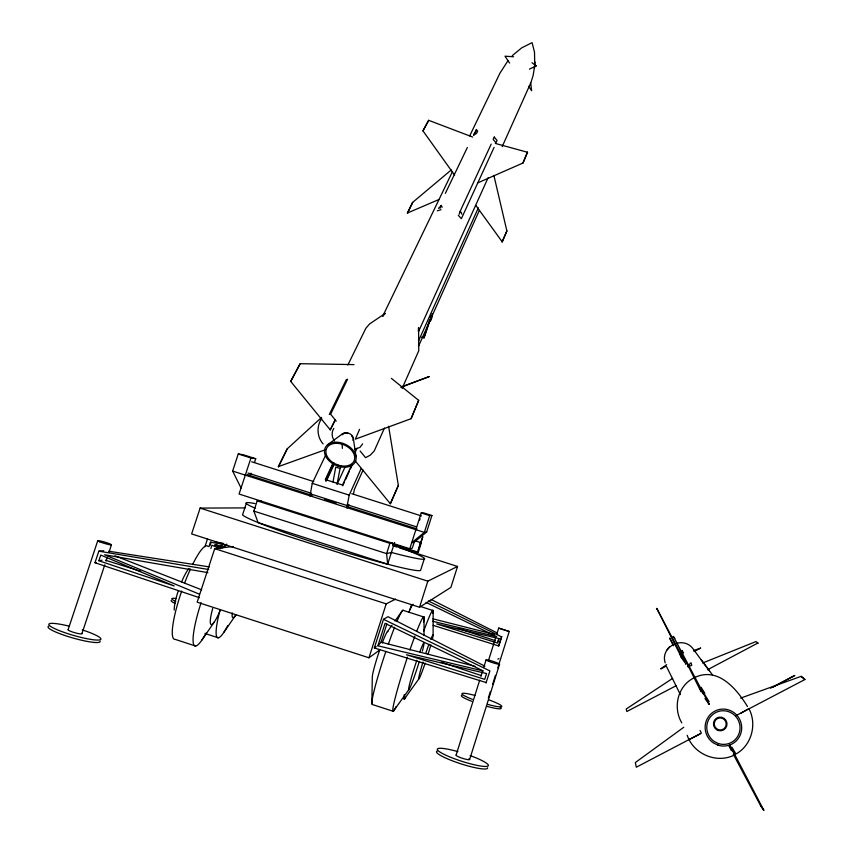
<?xml version="1.0" encoding="UTF-8"?>
<svg xmlns="http://www.w3.org/2000/svg" width="853" height="853" viewBox="0 0 853 853"><rect width="100%" height="100%" fill="white"/><g stroke="black" fill="none" stroke-linecap="round" stroke-linejoin="round"><path stroke-width="1.28" d="M433.089 635.154L433.153 610.588L421.073 606.696M423.994 635.378L424.069 617.082L403.533 610.471A49.741 3.647 -71.8 0 0 397.093 621.123M342.352 448.401L342.181 444.573M371.865 703.629L372.281 677.399A24.481 1.898 -71.8 0 1 379.478 650.679L379.702 650.039L368.954 657.791L197.16 602.175L214.721 548.65L233.168 546.517M534.746 64.711L534.511 52.161L532.08 42.65L521.684 47.864L512.269 55.669M418.396 331.529L418.567 327.595L418.77 350.732L402.147 388.382M502.182 146.652L530.918 82.549L533.125 75.512L534.596 66.353M534.426 68.336L534.639 65.916M534.682 65.361L534.97 62.013M429.528 321.016L429.837 319.395M309.98 496.137L312.241 483.342L325.974 454.478M333.001 481.924L335.773 467.092L340.059 468.457L341.168 466.047M340.059 468.457L337.01 484.504L344.793 467.583M431.447 315.919L431.181 317.156L432.354 313.509M346.713 507.866L349.218 495.135L361.214 468.457M353.473 494.015L354.39 489.43L363.079 470.024M417.245 552.541L418.311 552.243L421.489 542.295L420.444 542.54L419.985 544.022L419.132 548.148L422.8 536.686L417.245 552.541L392.636 544.662M488.332 697.989L490.304 691.708M492.661 684.191L495.422 675.405M497.789 667.878L509.23 631.497L498.696 628.107L496.723 634.376M469.63 759.511L499.581 664.21A7.091 0.682 17.8 0 0 489.729 660.414A7.091 0.682 17.8 0 0 489.195 661.48A7.091 0.682 17.8 0 0 499.581 664.21M456.088 755.097L479.695 680.172M480.889 676.365L482.489 671.279M483.694 667.472L486.093 659.849M488.428 660.712L495.54 638.14M497.896 641.541L498.589 639.313M486.007 682.997L489.899 670.906L383.498 619.299L374.328 647.949L486.221 682.581M498.706 645.956L501.703 636.615L498.706 645.956L433.143 625.345M399.407 547.85L457.539 566.456L450.896 587.397L419.527 607.251L191.626 533.925L200.124 508.089L245.152 507.908M368.954 657.791L386.206 603.86L395.589 599.115M377.89 645.796L385.055 623.372L483.47 671.002L377.89 645.796L381.056 642.16L386.899 623.895M254.546 462.326L255.729 458.711L250.942 457.997L239.064 494.036L409.781 548.767L421.222 512.952L423.578 512.866L431.917 515.521L426.649 532.016L414.206 542.188L411.711 542.732L424.346 532.4L426.649 532.016M414.206 542.188L412.308 548.138L409.781 548.767M431.917 515.521L429.688 515.66L424.346 532.4L232.634 471.08L238.254 453.956L243.222 454.724L255.729 458.711M424.186 559.099L420.582 570.422A93.553 5.587 17.4 0 1 330.612 547.733A93.553 5.587 17.4 0 1 242.54 514.881L246.272 503.483M409.856 609.852L411.466 604.82M419.527 607.251L427.833 581.16L457.539 566.456M392.263 542.892L389.906 543.35L386.612 553.629L387.646 564.196L258.107 522.644L253.853 511.086L257.19 500.86L261.189 500.935M387.646 564.196L394.619 542.433M204.933 546.709L207.407 539.181M208.942 546.688L210.414 542.22L211.139 542.145L210.041 545.494M210.83 548.532L211.917 545.216L220.458 548.767M250.985 473.18L250.196 475.59L245.248 475.132M199.485 597.697L94.982 562.713L98.831 551.166L103.746 550.707M98.831 560.762L100.739 555.047L174.172 585.958L98.831 560.762L102.04 560.186M81.92 633.662L104.802 564.814M106.049 561.061L107.297 557.308M108.971 552.296L111.466 544.79M68.101 629.738L97.743 540.738M429.709 319.512L424.026 337.905L421.638 337.148M430.285 317.86L431.032 315.887M424.026 337.905L429.859 320.835M419.591 520.181L420.081 518.805M430.221 320.099L430.477 319.427M493.951 175.739L506.885 230.928L502.268 241.911L475.846 205.424M355.189 460.823L390.354 503.782L398.34 485.421L388.616 426.265M398.34 485.421L390.354 503.782M502.012 242.017L506.885 230.928M477.381 183.043L522.985 163.019L527.602 152.292L495.273 143.411M391.399 378.391L418.663 400.345L411.082 418.706L355.37 439.146L359.561 429.336M411.082 418.706L418.663 400.345M527.431 152.037L522.985 163.019M384.436 428.089L374.243 450.949L370.277 455.161L365.553 457.666L360.137 451.002M418.482 346.297L479.322 210.435M347.288 507.844L348.834 504.39M418.418 341.179L478.341 207.833M418.599 331.422L488.108 177.776M342.703 485.837L344.367 482.201M345.465 479.781L349.335 471.293M350.444 468.873L352.097 465.237M362.653 443.848L360.009 447.313L354.709 449.414M355.424 451.77L357.066 448.188M351.937 464.448L342.543 485.037L325.324 479.557L333.246 462.667M702.893 662.184L692.785 648.451C682.624 635.25 659.902 646.883 665.212 662.877M494.079 147.398L461.366 218.677L458.296 215.329M459.554 212.589L491.189 144.136M459.117 214.252L460.268 211.747M325.718 481.167L334.163 463.136M326.464 480.836L334.333 464M325.537 480.292L333.448 463.392M335.25 420.22L330.25 429.869L290.692 381.398L300.181 363.698L353.984 364.604M476.464 129.976L477.68 131.106L476.624 133.313L473.596 135.2L476.539 129.475L475.398 132.183M333.8 428.409C331.327 432.247 331.646 437.354 334.525 440.894M452.538 171.474L382.677 316.324L385.225 313.392L369.616 323.937L365.873 328.245L347.864 364.999M469.726 135.83L499.933 73.209L507.951 60.723M330.25 429.869L334.802 420.38M473.596 135.2L474.663 133.004M329.301 414.526L346.339 379.489M347.619 379.18L330.612 414.217L336.231 421.115M321.73 418.354C316.42 426.169 316.836 436.704 323.074 443.912M451.248 169.95L412.703 202.342L407.329 213.069L438.89 199.527M407.51 213.314L412.703 202.342M321.592 417.405L287.194 448.859L278.249 466.655L325.633 449.616M278.473 466.922L287.194 448.859M454.585 175.1L422.96 130.872L428.664 120.316L472.637 137.045M428.664 120.316L422.96 130.872M679.99 654.614L682.347 650.508L682.411 651.436M300.181 363.698L290.692 381.398M201.99 639.942L214.455 621.752M223.966 632.158L235.812 614.992A22.914 3.636 -71 0 1 232.261 612.891M387.411 631.625L391.964 625.26M395.003 621.016L402.595 610.407M409.493 688.723L393.276 711.317L372.526 704.567A49.741 3.647 -71.8 0 1 385.855 651.457M404.279 699.151L418.887 678.828M669.754 646.606L667.078 649.815M687.454 666.396L690.994 662.717L691.794 665.351L687.71 666.79M438.506 208.335L441.459 205.381L440.041 208.324M327.744 444.68L342.746 433.601M700.046 730.456L701.401 733.122L636.317 767.21L635.336 762.55L683.754 727.289M666.683 664.626L660.691 668.933L666.108 666.15M374.328 647.949L376.216 646.638M680.204 654.955L683.552 652.726L682.187 651.106M676.29 685.631L626.816 711.519L626.241 708.982L672.644 678.38M383.498 619.299L387.987 616.698L484.899 666.193M740.926 713.151L748.945 708.598M760.449 805.339L763.734 810.147L760.449 805.339L733.271 754.191M681.611 657.631L656.767 608.37L684.564 661.342M657.524 609.468L656.479 608.52M701.049 691.751L673.412 636.359L709.152 704.311L705.005 698.596M674.83 638.492L673.038 636.562M680.939 657.002L685.929 663.965L685.449 664.22M694.129 651.532L700.601 648.141M707.468 669.797L757.912 643.023M772.882 687.219L794.836 675.459L770.451 688.19M736.022 715.614L804.912 679.532L801.138 676.344L740.649 698.106M689.075 739.572L699.897 734.113M497.864 659.102L498.952 658.569M529.436 69.114L536.217 65.926M467.348 147.516L445.373 193.322M702.531 663.048L756.035 641.541L758.061 643.322M400.803 387.369L429.368 376.525L401.912 386.697M693.5 650.636L700.59 648.109M437.322 210.819L441.044 209.689M222.281 548.01L214.924 544.992L216.971 544.598M509.23 631.497L498.696 628.107M94.982 562.713L96.218 562.575M513.602 56.778L504.987 56.181L509.593 63.079M215.297 542.081L223.166 543.308M108.747 551.219L209.348 566.904M210.414 542.22L226.12 544.822M98.831 551.166L208.74 569.548M214.924 544.992L225.277 546.762M207.887 572.64L104.599 554.759L199.431 594.2M432.471 621.24L496.723 636.626L426.031 602.378M432.94 618.83L494.367 634.419M381.056 642.16L474.908 666.257M105.431 560.208L140.734 571.286M238.254 453.956L250.942 457.997M421.222 512.952L429.688 515.66M251.656 461.782L313.744 481.582M351.756 493.706L421.435 515.937M312.241 483.342L349.218 495.135M310.385 493.834L347.16 505.573M247.967 473.031L311.345 493.269M348.099 505.008L416.552 526.866M247.701 474.79L312.134 495.401M324.769 499.442L336.146 503.078M347.523 506.714L417.042 528.945M415.571 540.983L420.444 542.54M394.576 544.64L403.32 547.445M405.825 548.244L418.311 552.243M257.19 500.86L389.906 543.35M393.084 545.824L396.88 547.04M253.853 511.086L386.612 553.629L391.399 552.456A93.51 4.969 17.4 0 0 404.567 549.225L392.551 544.811M200.124 508.089L427.833 581.16M214.721 548.65L386.206 603.86M204.965 633.47L218.24 637.788M195.604 646.03L175.1 639.355A49.495 9.116 -70.6 0 1 181.689 591.076M457.965 628.352L495.401 640.71M441.278 662.227L481.38 675.597M114.952 555.804L201.628 589.818M220.479 545.376L224.2 546.837M428.281 600.938L501.564 636.85M431.191 599.499L497.587 633.161M531.984 62.727L536.196 65.894M804.912 679.532L801.138 676.344M712.319 674.808L709.781 671.162M701.187 659.668L709.451 670.714M703.832 663.453L709.227 670.671M441.236 205.84L442.227 207.215M747.473 706.508C736.31 688.286 717.128 665.681 693.468 678.135C677.474 686.334 672.782 707.777 681.771 722.832M528.689 86.377L531.622 90.738L530.683 82.901M701.091 687.326L704.855 693.297M704.61 694.491L709.142 701.731M699.524 687.902L703.245 693.884M708.011 702.286L709.248 704.269M731.874 747.143L735.99 753.977C751.514 745.49 757.187 724.421 749.062 708.918M732.919 751.28L734.955 754.702C717.224 764.256 693.468 754.244 687.209 735.286M728.942 746.055L731.416 750.704M729.603 744.701L763.734 810.147M673.635 645.668L669.648 638.023L673.422 645.55M232.634 471.08L241.09 488.055M666.673 666.886L680.374 694.598M461.1 212.109L461.825 214.146M353.27 438.047L356.032 456.611M341.957 434.465A6.184 4.329 24.4 0 1 349.719 433.676A6.184 4.329 24.4 0 1 352.843 440.287M342.597 434.795A5.47 3.828 24.4 0 1 343.29 434.038M344.26 433.505A5.47 3.828 24.4 0 1 345.444 433.239M346.766 433.26A5.47 3.828 24.4 0 1 348.131 433.548M351.585 435.83A5.47 3.828 24.4 0 1 352.246 436.885M382.251 642.949A24.481 1.898 -71.8 0 1 387.923 631.593M430.808 639.323A23.031 1.248 -72.1 0 1 432.439 639.036M430.882 644.889A23.031 1.248 -72.1 0 1 427.982 654.528M425.157 663.144A23.031 1.248 -72.1 0 1 418.802 678.828A23.031 1.248 -72.1 0 1 422.981 662.045M425.828 653.185A23.031 1.248 -72.1 0 1 428.931 644.25M408.811 612.283A46.744 3.231 -71.9 0 1 413.001 604.265M423.77 630.975A46.766 2.719 -72 0 1 432.94 613.371M405.601 697.253A46.766 2.719 -72 0 1 404.365 694.523M255.154 508.185A93.51 4.969 17.4 0 1 254.972 503.569M416.659 631.455A49.773 3.071 -72 0 1 423.568 621.933M396.048 706.593A49.773 3.071 -72 0 1 394.139 702.232A49.773 3.071 -72 0 1 407.489 657.119M409.909 649.997A49.773 3.071 -72 0 1 414.867 636.167M419.857 651.82A24.513 1.407 -72 0 1 422.342 651.18M419.345 661.438A24.513 1.407 -72 0 1 408.715 689.693A24.513 1.407 -72 0 1 416.872 660.211M388.307 644.324A49.741 3.647 -71.8 0 1 394.598 627.243M227.74 625.675A46.542 7.581 -70.9 0 1 220.149 609.575M100.078 641.157A27.072 3.956 15.9 0 1 72.313 637.82A27.072 3.956 15.9 0 1 48.653 626.241M82.251 629.877A27.061 3.913 16 0 1 95.877 640.006A27.061 3.913 16 0 1 53.185 627.893A27.061 3.913 16 0 1 68.965 626.102M175.089 603.402A20.781 2.399 16.7 0 1 171.314 600.427M175.729 601.461A20.781 2.378 16.7 0 1 176.017 598.529M81.728 633.331A7.187 1.034 16 0 1 74.829 632.734A7.187 1.034 16 0 1 68.389 629.546M488.801 699.833A20.909 2.474 17.8 0 1 501.777 706.455A20.909 2.474 17.8 0 1 487.713 704.397M472.381 699.343A20.909 2.474 17.8 0 1 461.995 693.596A20.909 2.474 17.8 0 1 474.929 695.44M500.253 707.254A20.909 2.495 17.8 0 1 487.095 706.38M471.752 701.326A20.909 2.495 17.8 0 1 461.899 695.28M470.11 755.566A26.816 4.062 17.9 0 1 483.171 766.346A26.816 4.062 17.9 0 1 441.161 752.794A26.816 4.062 17.9 0 1 457.933 751.642M487.596 767.764A26.816 4.094 17.9 0 1 459.266 763.286A26.816 4.094 17.9 0 1 437.333 751.024M174.236 610.087A24.364 4.596 -70.6 0 1 178.213 591.012M181.636 581.821A24.364 4.596 -70.6 0 1 189.099 568.333M184.738 582.695A49.495 9.116 -70.6 0 1 190.454 569.036M192.575 564.579A49.495 9.116 -70.6 0 1 208.047 546.453M220.415 609.863A24.385 4.105 -70.8 0 1 211.256 624.609A24.385 4.105 -70.8 0 1 212.685 608.509M206.117 633.022A49.517 8.551 -70.7 0 1 193.279 642.927A49.517 8.551 -70.7 0 1 201.084 602.687M223.507 547.583A46.52 8.082 -70.8 0 1 226.877 544.097M468.937 758.722A7.123 1.077 17.9 0 1 463.286 758.573A7.123 1.077 17.9 0 1 456.451 754.926M430.253 320.845C431.757 321.005 433.729 308.551 430.253 320.845M486.551 673.539L484.728 679.34L406.465 654.773L486.551 673.539M499.122 638.609L497.704 643.109L436.736 623.938L499.122 638.609M494.271 137.045L493.151 139.465L496.019 142.696L497.054 140.489L494.271 137.045M338.321 465.152L334.717 463.627A15.098 10.481 24.3 0 1 330.623 444.509A15.098 10.481 24.3 0 1 354.08 454.404A15.098 10.481 24.3 0 1 338.321 465.152M338.129 466.164L334.173 464.49A16.58 11.505 24.3 0 1 329.663 443.496A16.58 11.505 24.3 0 1 355.445 454.361A16.58 11.505 24.3 0 1 338.129 466.164M718.247 730.488L716.627 729.72A6.877 6.76 65.3 0 1 716.541 718.151A6.877 6.76 65.3 0 1 726.948 723.099A6.877 6.76 65.3 0 1 718.247 730.488M718.535 743.592L714.579 741.715A16.879 16.591 65.2 0 1 714.366 713.332A16.879 16.591 65.2 0 1 739.892 725.466A16.879 16.591 65.2 0 1 718.535 743.592M718.045 745.17L713.705 743.102A18.542 18.222 65.2 0 1 713.471 711.924A18.542 18.222 65.2 0 1 741.513 725.263A18.542 18.222 65.2 0 1 718.045 745.17M99.726 541.826A7.155 0.682 16.5 0 0 111.221 544.896A7.155 0.682 16.5 0 0 102.861 541.57A7.155 0.682 16.5 0 0 99.726 541.826M714.505 722.107A6.078 5.971 65.3 0 0 721.574 729.88A6.078 5.971 65.3 0 0 724.613 719.879A6.078 5.971 65.3 0 0 714.505 722.107"/></g></svg>
